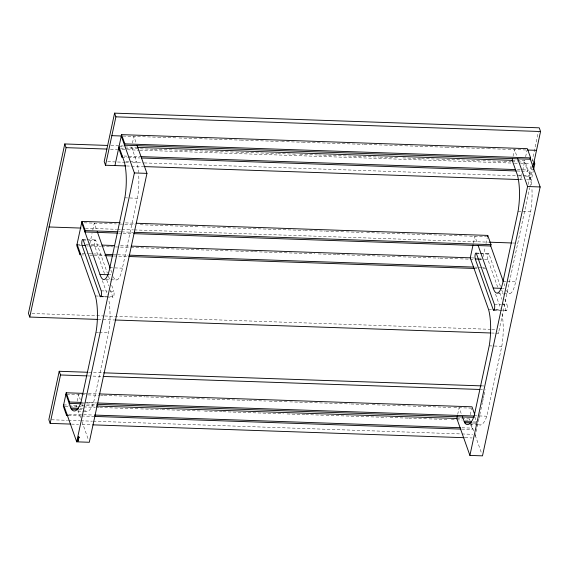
<?xml version="1.0" encoding="UTF-8"?>
<svg xmlns="http://www.w3.org/2000/svg" width="569" height="569" viewBox="0 0 569 569"><rect width="100%" height="100%" fill="white"/><g stroke="black" fill="none" stroke-linecap="round" stroke-linejoin="round"><path stroke-width="0.43" stroke-dasharray="2.85 2.13" d="M89.831 243.817L92.043 233.489M92.783 230.047L94.262 223.162L96.623 229.84M77.092 401.181L78.508 394.559L80.243 399.466M132.456 143.039L133.871 136.425L136.197 142.99M84.532 410.263A37.27 9.879 -88 0 0 93.593 402.61L108.587 332.694A29.382 7.788 -88 0 0 108.7 299.529M113.288 276.79A24.972 6.622 -88 0 0 122.427 268.163L137.421 198.247A29.296 7.767 -88 0 0 138.658 174.1M473.408 243.198L474.88 236.32L477.242 242.991M483.216 256.541L485.25 247.081M485.99 243.639L487.277 237.614M457.711 414.332L459.133 407.717L461.445 414.253M513.074 156.198L514.497 149.576L516.823 156.148M456.822 418.471L469.404 418.905L469.119 420.249L462.903 420.036M470.293 414.765L471.715 408.151M520.735 179.591L522.001 173.673M522.726 170.295L524.903 160.152M525.628 156.774L527.079 150.01M461.736 429.118L472.391 429.488L472.675 428.144L462.021 427.774M521.538 171.134L527.755 171.347L528.039 170.003L522.712 169.818M475.72 423.99L476.466 420.534M526.617 179.79L530.173 179.918L528.864 176.219L531.268 164.982M532.015 161.525L538.317 132.143M528.267 184.477L531.987 167.101M475.179 436.323L478.145 422.497M478.33 421.636L478.885 419.04M479.07 418.172L479.624 415.583M479.809 414.716L482.405 402.617M482.59 401.757L483.145 399.161M483.337 398.293L483.892 395.704M484.077 394.836L485.186 389.651M530.173 179.918L532.527 168.908M495.791 333.157L498.458 333.249L529.611 187.99M529.796 187.13L533.309 170.743M478.55 424.51A37.27 9.879 -88 0 0 486.794 416.202L501.787 346.286A29.382 7.788 -88 0 0 501.73 312.296M506.488 290.375A24.972 6.622 -88 0 0 515.628 281.755L530.621 211.839A29.296 7.767 -88 0 0 531.866 187.692M122.968 136.048L137.271 136.539M137.62 136.553L157.698 137.243M158.054 137.257L175.821 137.869M179.007 137.983L198.915 138.672M199.427 138.687L240.274 140.102M240.673 140.116L280.652 141.496M281.541 141.525L301.975 142.229M302.431 142.25L363.271 144.348M364.16 144.384L384.118 145.074M384.594 145.088L404.545 145.778M405.028 145.792L445.897 147.207M446.274 147.222L466.331 147.912M466.694 147.926L487.121 148.63M487.647 148.651L507.541 149.334M508.081 149.355L525.856 149.967M110.941 145.55L123.366 145.977M531.702 160.095L533.48 160.152M118.985 146.745L124.014 146.916M124.853 146.944L136.745 147.357M512.185 160.33L524.767 160.764L530.002 175.551A29.296 7.767 -88 0 1 531.752 186.148M120.472 148.146L153.324 149.284M154.213 149.313L173.744 149.988M174.633 150.024L194.171 150.7M195.06 150.728L214.591 151.404M215.48 151.432L235.011 152.108M235.9 152.136L276.747 153.552M277.636 153.58L296.285 154.227M299.835 154.348L317.594 154.96M318.484 154.996L378.862 157.08M379.751 157.108L399.282 157.784M402.831 157.905L420.591 158.523M421.48 158.552L441.018 159.228M441.907 159.256L481.858 160.636M482.747 160.671L503.174 161.376M504.056 161.404L511.161 161.653M512.05 161.681L517.377 161.866M518.267 161.895L524.483 162.108L527.755 171.347M110.471 149.185L117.577 149.427M122.015 149.583L126.453 149.739M127.342 149.768L138.879 150.166M139.768 150.195L513.487 163.111M514.369 163.139L519.696 163.324M520.585 163.36L530.351 163.694M124.028 156.041L140.017 156.596M517.385 169.633L521.823 169.79M121.965 157.328L127.292 157.506M128.181 157.542L139.725 157.94M517.1 170.985L520.649 171.105M125.898 161.582L129.248 161.696M130.088 161.724L136.802 161.959A29.296 7.767 -88 0 1 138.544 172.556M518.259 175.138L522.456 175.288M523.295 175.316L530.002 175.551M107.754 161.667L116.638 161.973M117.527 162.009L124.632 162.25M125.521 162.279L129.078 162.407M132.634 162.528L143.288 162.898M144.177 162.926L518.203 175.849M519.092 175.885L524.419 176.07M525.308 176.098L528.864 176.219M126.489 165.963L143.708 166.561M519.511 179.548L523.309 179.676M124.839 197.813L137.421 198.247M518.039 211.405L530.621 211.839M125.472 222.884L135.244 223.226M84.191 222.813L98.551 223.311M99.44 223.34L116.311 223.923M119.86 224.051L134.953 224.57M140.28 224.755L198.887 226.782M202.443 226.903L221.974 227.579M222.863 227.607L242.401 228.283M243.283 228.311L303.668 230.402M304.557 230.431L324.977 231.135M325.866 231.17L345.404 231.846M346.293 231.875L363.164 232.458M366.713 232.579L386.251 233.254M387.133 233.283L427.98 234.698M428.87 234.727L445.74 235.31M449.297 235.431L466.964 236.043M469.589 236.135L486.623 236.725M85.471 228.233L116.545 229.307M117.427 229.335L120.984 229.456M121.866 229.492L133.409 229.89M134.298 229.919L488.479 242.159M512.449 242.991L517.776 243.169M118.978 231.789L120.756 231.846M121.645 231.882L133.189 232.28M118.693 233.134L122.243 233.254M123.132 233.283L132.897 233.624M82.818 239.471L86.168 239.585M87.007 239.613L95.4 239.905M476.018 253.056L479.375 253.177M480.215 253.205L488.6 253.497M83.216 240.033L85.734 240.118M89.091 240.239L95.798 240.467L107.306 272.949M476.424 253.625L479.781 253.738M480.613 253.767L489.006 254.059L500.507 286.541M77.064 244.243L80.613 244.364M85.94 244.549L90.386 244.698M91.268 244.734L101.04 245.068M120.571 245.744L130.344 246.078M471.31 257.864L473.97 257.956M479.297 258.141L481.175 258.205M91.296 245.73L94.646 245.844L104.675 274.166M479.461 259.144L481.139 259.201M484.496 259.322L487.853 259.436L497.882 287.75M78.55 245.644L81.218 245.737M86.545 245.922L88.316 245.986M89.205 246.014L100.749 246.413M101.638 246.441L109.632 246.718M110.514 246.754L130.052 247.423M130.941 247.458L150.472 248.134M151.361 248.162L211.739 250.246M215.295 250.374L232.166 250.957M235.715 251.078L253.475 251.69M254.364 251.718L314.742 253.81M318.291 253.93L336.051 254.542M336.94 254.578L356.478 255.253M357.36 255.282L397.318 256.662M398.208 256.69L439.055 258.106M439.944 258.134L459.475 258.81M460.364 258.838L469.24 259.151M470.129 259.18L474.567 259.329M479.013 259.485L481.673 259.578M82.114 253.539L88.33 253.753M89.212 253.781L92.768 253.909M93.657 253.938L103.423 254.279M114.077 254.642L116.737 254.734M117.627 254.77L128.281 255.132M474.582 267.103L478.131 267.224M479.02 267.259L481.68 267.345M482.569 267.38L484.347 267.437M81.822 254.884L83.6 254.948M89.817 255.161L93.366 255.282M94.255 255.31L104.909 255.68M113.786 255.986L127.997 256.477M475.179 268.476L476.95 268.54M483.166 268.753L485.834 268.845M109.845 267.729L122.427 268.163M503.046 281.314L506.403 281.435M507.242 281.463L515.628 281.755M109.227 274.777L110.898 274.834M502.427 288.369L504.106 288.426M105.813 279.564L110.002 279.706M110.841 279.742L116.716 279.941M497.334 293.099L503.209 293.298M504.049 293.327L509.916 293.533M101.211 290.837L107.086 291.043M110.436 291.157L113.793 291.278A3.265 0.868 -88 0 1 113.871 295.809A3.265 0.868 -88 0 1 112.641 296.655L101.737 296.278M494.411 304.429L501.125 304.664M501.965 304.692L506.993 304.863A3.265 0.868 -88 0 1 507.071 309.401A3.265 0.868 -88 0 1 505.841 310.24L500.812 310.069M95.386 295.972L98.736 296.086M102.093 296.2L106.289 296.349M488.586 309.557L491.943 309.678M496.132 309.821L500.329 309.963M494.938 309.863L499.973 310.041M100.464 296.783L106.332 296.982M107.171 297.011L113.046 297.217M493.664 310.368L506.246 310.802M31.999 313.483L103.907 315.966M104.788 315.994L490.933 329.344M491.822 329.373L495.371 329.494M98.11 319.415L114.092 319.97M491.353 333.007L494.909 333.128M96.005 332.26L98.522 332.353M99.362 332.381L108.587 332.694M489.205 345.852L501.787 346.286M88.536 372.297L102.754 372.787M481.21 385.867L483.878 385.96M88.067 375.931L102.285 376.422M480.748 389.502L482.519 389.559M83.977 393.392L87.526 393.52M88.415 393.549L98.181 393.883M66.765 394.153L87.242 394.865M88.124 394.893L99.667 395.291M100.557 395.32L103.224 395.412M104.113 395.448L144.96 396.856M145.842 396.885L165.38 397.56M166.269 397.596L183.14 398.179M186.689 398.3L206.227 398.976M207.116 399.004L247.963 400.42M248.845 400.448L265.716 401.031M269.272 401.152L288.803 401.828M289.692 401.856L350.077 403.947M350.966 403.976L368.719 404.587M372.275 404.715L391.806 405.391M392.695 405.42L412.233 406.095M413.122 406.124L451.217 407.44M453.842 407.532L470.876 408.122M81.011 402.176L83.529 402.262M86.879 402.375L93.593 402.61M474.212 415.761L486.794 416.202M84.582 402.539L97.015 402.973M81.63 403.791L95.834 404.282M63.621 404.879L77.825 405.37M81.381 405.498L95.585 405.989M65.108 406.287L68.657 406.408M69.546 406.444L77.54 406.714M78.43 406.75L82.868 406.899M83.757 406.935L95.3 407.333M96.189 407.361L98.85 407.454M99.739 407.482L119.27 408.158M120.159 408.193L139.697 408.862M140.586 408.898L161.006 409.602M161.895 409.63L181.426 410.306M182.315 410.341L200.964 410.982M204.513 411.103L222.273 411.721M223.162 411.75L283.54 413.834M287.089 413.962L304.849 414.573M305.738 414.602L325.276 415.278M326.158 415.313L386.543 417.397M390.092 417.518L407.852 418.13M408.741 418.165L428.272 418.841M429.161 418.869L447.81 419.517M451.359 419.638L455.797 419.787M456.687 419.822L462.014 420.007M80.073 408.336L82.59 408.421M473.28 421.921L475.791 422.013M78.92 409.41L82.27 409.524M472.121 423.002L475.478 423.116M77.804 411.088L82 411.238M82.839 411.266L87.036 411.408M470.172 424.652L480.236 425M68.671 414.182L93.529 415.043M68.38 415.526L80.812 415.953M81.701 415.989L94.127 416.416M51.502 419.773L67.498 420.327M68.387 420.356L79.93 420.761M80.819 420.79L92.37 421.188M93.259 421.216L461.061 433.927M461.95 433.962L472.611 434.332M71.466 424.118L78.579 424.36M82.128 424.481L91.901 424.823M465.037 437.717L472.142 437.959M504.013 283.476L504.895 285.979M501.687 289.87L503.458 294.87M504.931 299.031L506.993 304.863M499.646 292.751L502.007 299.415M503.487 303.576L505.841 310.24M495.556 294.145L500.578 308.327M497.932 331.777L498.458 333.249M474.895 417.134L476.63 422.042M469.404 418.905L473.771 431.224M475.222 435.328L481.623 453.393M470.755 424.872L472.391 429.488M131.567 147.179L136.802 161.959M110.806 269.891L112.285 274.059M108.487 276.285L110.251 281.278M111.73 285.446L113.793 291.278M106.737 279.998L108.807 285.823M110.279 289.991L112.641 296.655M102.349 280.553L107.377 294.735M81.694 403.549L83.43 408.45M76.203 405.32L76.787 406.956M77.946 410.242L80.563 417.632M82.021 421.736L88.415 439.801M94.646 245.844A3.265 0.868 -88 0 1 94.568 241.306A3.265 0.868 -88 0 1 95.798 240.467M487.853 259.436A3.265 0.868 -88 0 1 487.775 254.898A3.265 0.868 -88 0 1 489.006 254.059"/><path stroke-width="0.85" d="M78.707 437.81L78.351 437.981M78.437 437.618L78.821 437.71M78.721 437.689L78.529 437.12L78.906 437.376M78.842 437.412L78.472 437.341L78.799 437.853M78.316 440.769C77.597 440.029 78.095 439.922 78.109 439.88M78.614 437.632L78.643 437.284M78.707 436.914L78.991 436.9M78.102 439.069L78.366 438.934M78.764 437.774L78.437 438.365M107.392 145.429L64.781 143.957L28.45 313.355L29.759 317.054L97.221 319.387M29.759 317.054L66.089 147.648L64.781 143.957M120.144 222.707L81.964 221.384L76.772 245.588L80.044 254.82L80.336 253.475M81.964 221.384L85.236 230.623L84.952 231.967L117.804 233.105M87.647 372.268L59.219 371.28L48.842 419.68L50.15 423.379L70.577 424.083M532.89 167.236L540.55 131.517L539.241 127.819L114.582 113.146L104.198 161.546L105.507 165.238L125.6 165.935M50.15 423.379L60.527 374.978L59.219 371.28M105.507 165.238L115.891 116.837L114.582 113.146M83.088 393.364L66.217 392.781L63.33 406.223L66.601 415.462L68.38 415.526M114.945 165.565L121.581 134.647L527.363 148.665L530.635 157.905L530.351 159.249L124.561 145.223L124.853 143.879L121.581 134.647M66.601 415.462L66.893 414.118M66.217 392.781L69.489 402.02L69.198 403.364L80.741 403.762M122.257 155.984L121.965 157.328L118.693 148.089M137.072 145.458L146.958 173.374L89.29 442.269L76.708 441.836L134.376 172.94L121.289 135.991M77.946 439.304L78.458 439.417M78.223 437.888L78.785 437.91M78.216 440.811L77.797 440.527M77.903 440.029L77.846 440.413L78.302 440.043M78.707 438.166L78.472 437.981M78.444 439.481L77.868 439.581L78.366 439.446M78.607 438.635L78.038 438.678M78.927 437.134L78.529 437.12M473.038 244.919L470.264 257.828L488.586 309.557A29.382 7.788 -88 0 1 489.205 345.852L474.212 415.761A37.27 9.879 -88 0 1 465.15 423.421L462.313 416.7M487.462 236.754L487.754 235.41L136.133 223.254M487.754 235.41L491.026 244.649L490.734 245.993L133.786 233.653M457.355 415.989L456.822 418.471L469.909 455.42L482.491 455.854L540.159 186.959L529.981 158.225M512.541 158.68L512.185 160.33L517.42 175.11A29.296 7.767 -88 0 1 518.039 211.405L503.046 281.314A24.972 6.622 -88 0 1 493.202 288.049L478.131 245.495M469.909 455.42L527.577 186.525L517.69 158.609M533.494 169.882L534.789 163.851L534.006 161.632M78.387 438.045L78.757 438.045M78.01 440.698L77.597 440.883L78.053 441.046M78.117 440.591L77.832 440.37M115.891 116.837L540.55 131.517M111.851 135.664L121.624 135.998M527.627 150.031L536.51 150.337M124.853 143.879L530.635 157.905M137.627 147.385L512.342 160.337M66.089 147.648L106.922 149.064M533.011 163.787L534.789 163.851M140.899 156.624L515.606 169.576M141.503 158.004L516.211 170.949M144.249 166.582L518.956 179.527M134.376 172.94L146.958 173.374M527.577 186.525L540.159 186.959M49.076 226.974L81.033 228.077M489.368 242.188L511.559 242.956M85.236 230.623L118.089 231.754M134.071 232.308L491.026 244.649M101.929 245.097L114.355 245.531M131.226 246.114L470.421 257.835M82.064 245.41L100.059 296.214A3.265 0.868 -88 0 0 101.289 295.375A3.265 0.868 -88 0 0 101.211 290.837L83.216 240.033A3.265 0.868 -88 0 0 81.986 240.872A3.265 0.868 -88 0 0 82.064 245.41L85.421 245.524M475.271 259.002L493.259 309.806A3.265 0.868 -88 0 0 494.489 308.967A3.265 0.868 -88 0 0 494.411 304.429L476.424 253.625A3.265 0.868 -88 0 0 475.193 254.464A3.265 0.868 -88 0 0 475.271 259.002L478.621 259.115M105.201 254.336L113.188 254.613M129.17 255.168L473.693 267.074M105.798 255.709L112.904 255.958M128.886 256.512L474.29 268.447M81.68 222.728L99.995 274.457L108.387 274.749M493.202 288.049L501.588 288.341M100.059 296.214L101.737 296.278M493.259 309.806L494.938 309.863M114.974 319.998L490.464 332.979M103.643 372.816L481.21 385.867M60.527 374.978L87.178 375.896M103.174 376.45L479.859 389.466M99.07 393.919L472 406.807L474.731 414.502M69.489 402.02L81.033 402.418M97.904 403.001L474.382 416.01M96.723 404.317L474.098 417.354M96.474 406.017L456.978 418.478M65.926 394.125L70.848 408.016L78.394 408.279M464.048 421.608L471.601 421.864M70.848 408.016L71.367 409.147L78.081 409.381M464.574 422.739L471.281 422.966M94.418 415.071L460.25 427.71M95.016 416.444L460.847 429.09M92.79 424.851L464.148 437.689M71.367 409.147L71.95 409.829A37.27 9.879 -88 0 0 81.011 402.176L96.005 332.26A29.382 7.788 -88 0 0 95.386 295.972L77.064 244.243M490.713 245.929L503.416 281.811M118.985 146.745L124.22 161.525A29.296 7.767 -88 0 1 124.839 197.813L109.845 267.729A24.972 6.622 -88 0 1 99.995 274.457M97.214 231.505L110.215 268.219M63.621 404.879L76.708 441.836"/></g></svg>
